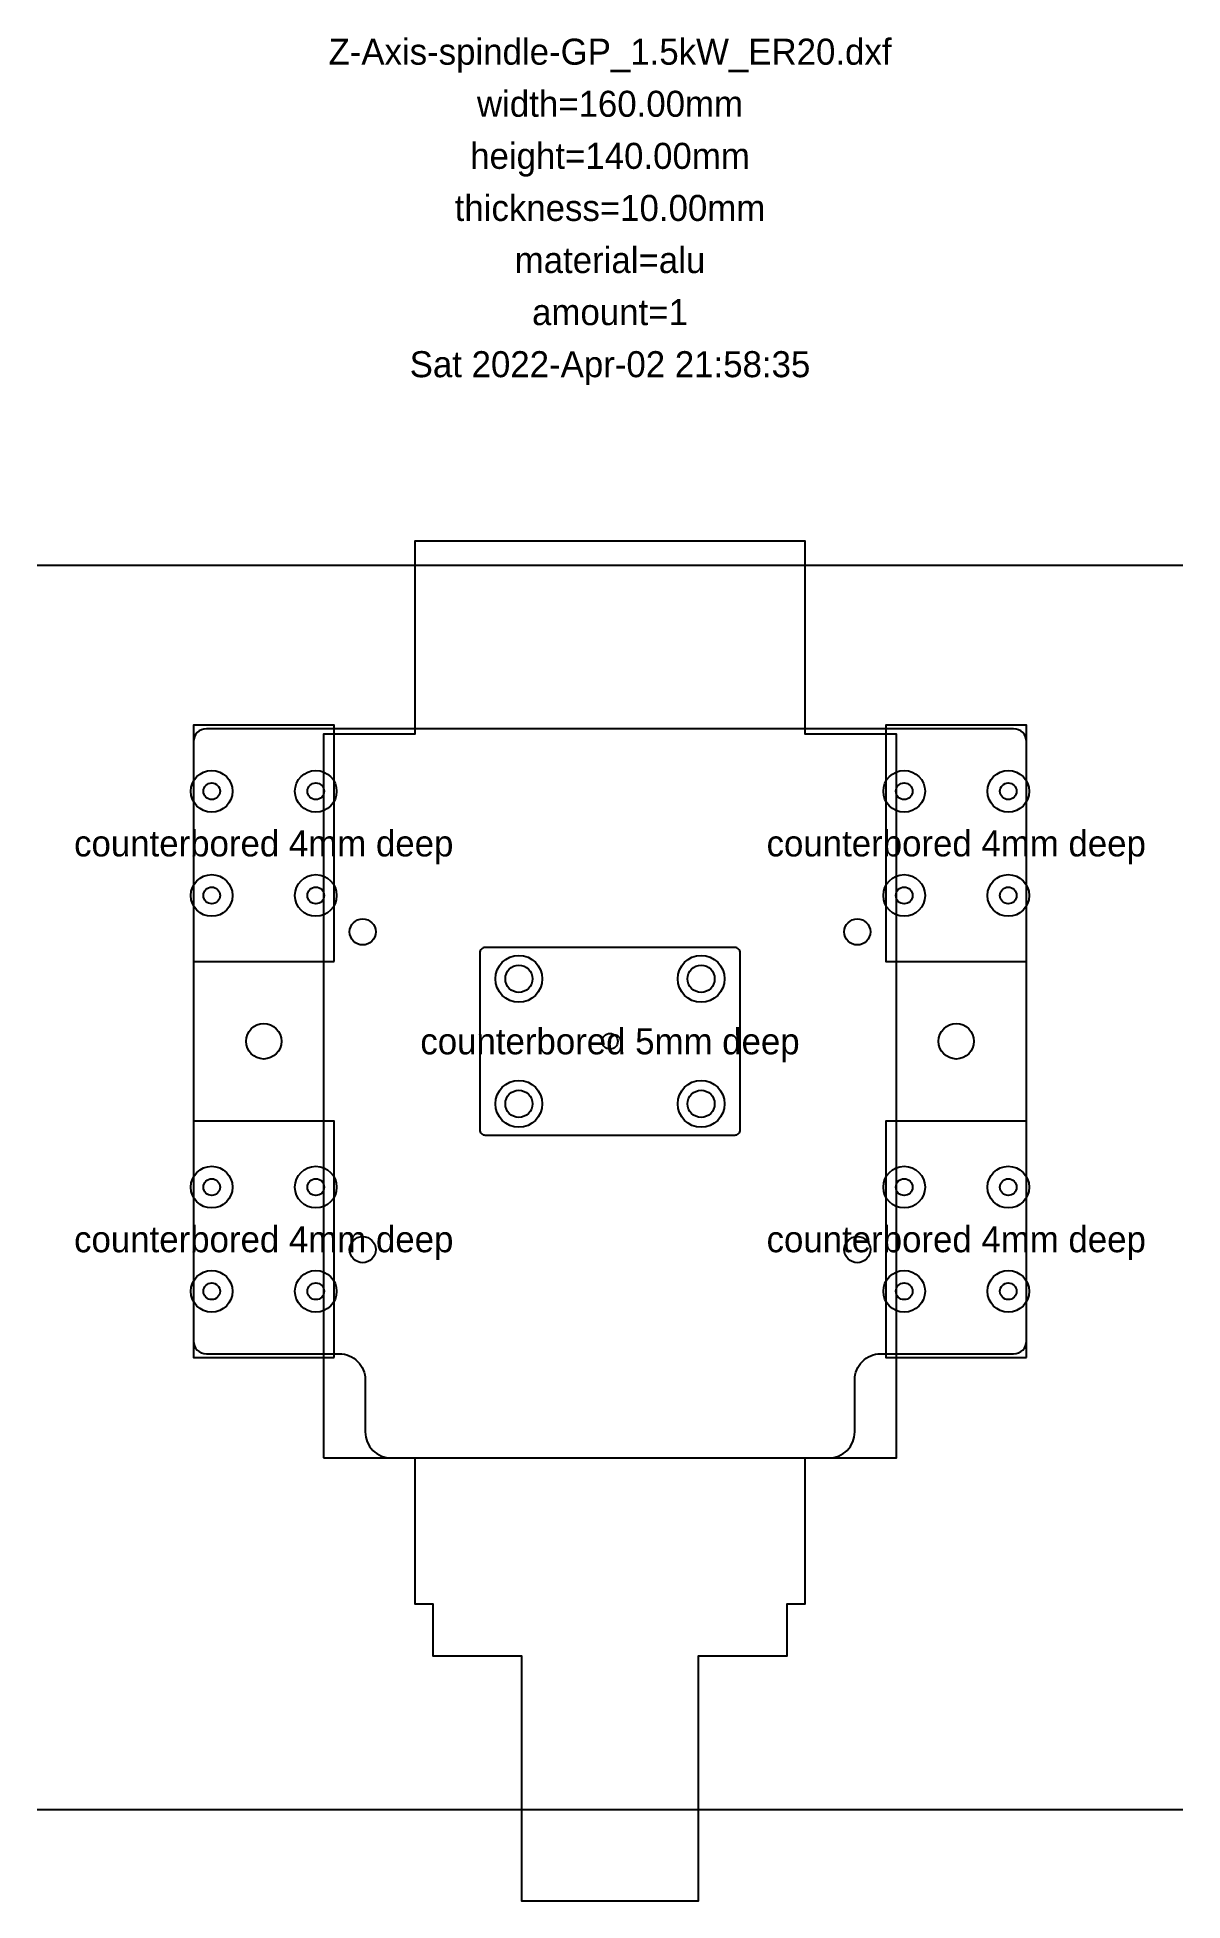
# Model space of a CAD drawing. Header units: millimetres. Extents: x -110 to 110, y -85 to 273.
import ezdxf
from ezdxf.enums import TextEntityAlignment as Align

# ---------------------------------------------------------------- set-up
doc = ezdxf.new("R2010")
doc.units = ezdxf.units.MM
doc.layers.add('annotation', color=2, linetype='Continuous')
doc.layers.add('outline', color=2, linetype='Continuous')
doc.styles.add('LiberationSerif', font='LiberationSerif-Regular.ttf')

msp = doc.modelspace()

# ---------------------------------------------------------------- linework, layer by layer
msp.add_lwpolyline([(-42, 0), (42, 0, 0.414214), (47, 5), (47, 15, -0.414214), (52, 20), (77.5, 20, 0.414214), (80, 22.5), (80, 137.5, 0.414214), (77.5, 140), (-77.5, 140, 0.414214), (-80, 137.5), (-80, 22.5, 0.414214), (-77.5, 20), (-52, 20, -0.414214), (-47, 15), (-47, 5, 0.414214)], format="xyb", close=True)
for centre, radius in [((-76.5, 128), 1.6), ((-56.5, 128), 1.6), ((56.5, 128), 1.6), ((76.5, 128), 1.6), ((-76.5, 108), 1.6), ((-56.5, 108), 1.6), ((56.5, 108), 1.6), ((76.5, 108), 1.6), ((-47.5, 101), 2.5), ((47.5, 101), 2.5), ((-17.5, 92), 2.6), ((17.5, 92), 2.6), ((-66.5, 80), 3.4), ((66.5, 80), 3.4), ((0, 80), 1.5), ((-17.5, 68), 2.6), ((17.5, 68), 2.6), ((-76.5, 52), 1.6), ((-56.5, 52), 1.6), ((56.5, 52), 1.6), ((76.5, 52), 1.6), ((-47.5, 40), 2.5), ((47.5, 40), 2.5), ((-76.5, 32), 1.6), ((-56.5, 32), 1.6), ((56.5, 32), 1.6), ((76.5, 32), 1.6)]:
    msp.add_circle(centre, radius)
at = {"layer": 'annotation'}
for centre, radius in [((-76.5, 128), 4), ((-56.5, 128), 4), ((56.5, 128), 4), ((76.5, 128), 4), ((-76.5, 108), 4), ((-56.5, 108), 4), ((56.5, 108), 4), ((76.5, 108), 4), ((-17.5, 92), 4.5), ((17.5, 92), 4.5), ((-17.5, 68), 4.5), ((17.5, 68), 4.5), ((-76.5, 52), 4), ((-56.5, 52), 4), ((56.5, 52), 4), ((76.5, 52), 4), ((-76.5, 32), 4), ((-56.5, 32), 4), ((56.5, 32), 4), ((76.5, 32), 4)]:
    msp.add_circle(centre, radius, dxfattribs=at)
at = {"layer": 'outline'}
for points in [[(-55, 0), (-37.5, 0), (-37.5, -28), (-34, -28), (-34, -38), (-17, -38), (-17, -85), (17, -85), (17, -38), (34, -38), (34, -28), (37.5, -28), (37.5, 0), (55, 0), (55, 139), (37.5, 139), (37.5, 176), (-37.5, 176), (-37.5, 139), (-55, 139), (-55, 0)], [(-110, 171.44), (110, 171.44)], [(-110, -67.5), (110, -67.5)]]:
    msp.add_lwpolyline(points, dxfattribs=at)
for points in [[(-53, 95.3), (-53, 140.7), (-80, 140.7), (-80, 95.3)], [(80, 95.3), (80, 140.7), (53, 140.7), (53, 95.3)], [(-53, 19.3), (-53, 64.7), (-80, 64.7), (-80, 19.3)], [(80, 19.3), (80, 64.7), (53, 64.7), (53, 19.3)]]:
    msp.add_lwpolyline(points, close=True, dxfattribs=at)
msp.add_lwpolyline([(25, 63), (25, 97, 0.414214), (24, 98), (-24, 98, 0.414214), (-25, 97), (-25, 63, 0.414214), (-24, 62), (24, 62, 0.414214)], format="xyb", close=True, dxfattribs=at)
for p in [(-66.5, 118), (66.5, 118), (0, 80), (-66.5, 42), (66.5, 42)]:
    msp.add_point(p, dxfattribs=at)

# ---------------------------------------------------------------- texts
at = {"layer": 'annotation', "style": 'LiberationSerif'}
for s, p in [('Z-Axis-spindle-GP_1.5kW_ER20.dxf', (0, 270)), ('width=160.00mm', (0, 260)), ('height=140.00mm', (0, 250)), ('thickness=10.00mm', (0, 240)), ('material=alu', (0, 230)), ('amount=1', (0, 220)), ('Sat 2022-Apr-02 21:58:35', (0, 210)), ('counterbored 4mm deep', (-66.5, 118)), ('counterbored 4mm deep', (66.5, 118)), ('counterbored 5mm deep', (0, 80)), ('counterbored 4mm deep', (-66.5, 42)), ('counterbored 4mm deep', (66.5, 42))]:
    msp.add_text(s, height=5, dxfattribs=at).set_placement(p, align=Align.MIDDLE_CENTER)

doc.saveas('drawing.dxf')
